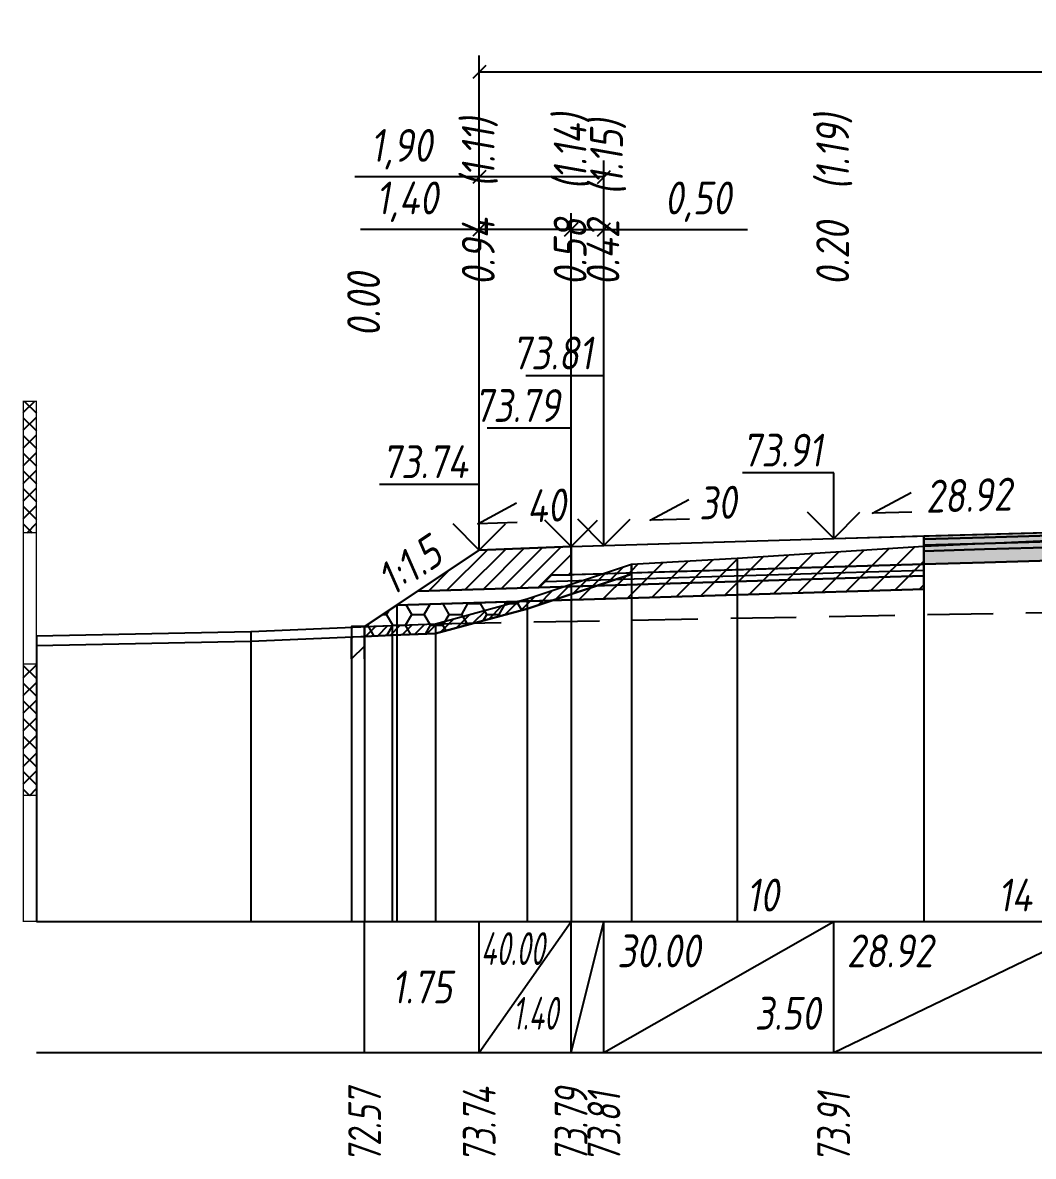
# Model space of a CAD drawing. Extents: x -717 to 1451, y -133302 to 233.
# Drawn here: x 78.9 to 155.9, y -33747.9 to -33661.6 of the extents above; entities that cross this region are included whole.
import ezdxf
from ezdxf.enums import TextEntityAlignment as Align

# ---------------------------------------------------------------- set-up
doc = ezdxf.new("R2010")
doc.units = 0
doc.linetypes.add('штриховая', pattern=[0.75, 0.5, -0.25])
for name, color, linetype in [('Интерполированный поперечник', 2, 'Continuous'), ('Код_514', 1, 'Continuous'), ('Контур_0', 7, 'Continuous'), ('Контур_2521', 7, 'Continuous'), ('Контур_2564', 7, 'Continuous'), ('Контур_2660', 7, 'Continuous'), ('Контур_2665', 7, 'Continuous'), ('Контур_400', 7, 'Continuous'), ('Контур_508', 7, 'Continuous'), ('Контур_512', 7, 'Continuous'), ('Контур_513', 7, 'Continuous'), ('Контур_818', 7, 'Continuous'), ('Красный поперечник', 1, 'Continuous'), ('Линейка абсолютных высот', 7, 'Continuous'), ('Объём_2501', 7, 'Continuous'), ('Объём_2564', 7, 'Continuous'), ('Объём_2650', 7, 'Continuous'), ('Объём_2660', 7, 'Continuous'), ('Объём_2661', 7, 'Continuous'), ('Объём_2663', 7, 'Continuous'), ('Объём_2665', 7, 'Continuous'), ('Объём_2666', 7, 'Continuous'), ('Объём_2753', 7, 'Continuous'), ('Откосы', 7, 'Continuous'), ('Отметки покрытия', 7, 'Continuous'), ('Рабочие отметки', 7, 'Continuous'), ('Рабочие отметки доп.', 7, 'Continuous'), ('Слои выравнивания', 7, 'Continuous'), ('Таблица', 7, 'Continuous'), ('Уклоны проезжей части', 7, 'Continuous'), ('Черный поперечник', 3, 'Continuous')]:
    doc.layers.add(name, color=color, linetype=linetype)
for name, color, linetype, true_color in [('Контур_2540', 2, 'Continuous', 0xffff00), ('Контур_2560', 2, 'Continuous', 0xffff00), ('Контур_2561', 7, 'Continuous', 0xff8040), ('Контур_2562', 3, 'Continuous', 0x00ff00), ('Контур_2563', 7, 'Continuous', 0xff8000), ('Контур_2570', 7, 'Continuous', 0x80ff00), ('Контур_2583', 3, 'Continuous', 0x00ff00), ('Контур_2725', 7, 'Continuous', 0x323232), ('Контур_2736', 4, 'Continuous', 0x00ffff), ('Контур_2737', 4, 'Continuous', 0x00ffff), ('Контур_2738', 4, 'Continuous', 0x00ffff), ('Контур_2739', 4, 'Continuous', 0x00ffff), ('Контур_2741', 4, 'Continuous', 0x00ffff), ('Контур_2742', 4, 'Continuous', 0x00ffff), ('Контур_2743', 4, 'Continuous', 0x00ffff), ('Контур_2744', 7, 'Continuous', 0xa4ffff), ('Контур_2745', 7, 'Continuous', 0xa4ffff), ('Контур_2747', 4, 'Continuous', 0x00ffff), ('Контур_2748', 4, 'Continuous', 0x00ffff), ('Контур_2749', 4, 'Continuous', 0x00ffff), ('Контур_2750', 4, 'Continuous', 0x00ffff), ('Контур_2751', 4, 'Continuous', 0x00ffff), ('Контур_2752', 4, 'Continuous', 0x00ffff), ('Контур_2760', 7, 'Continuous', 0x323232), ('Контур_2761', 7, 'Continuous', 0x323232), ('Контур_2762', 7, 'Continuous', 0x323232), ('Контур_2763', 7, 'Continuous', 0x323232), ('Контур_402', 7, 'Continuous', 0xff6464), ('Контур_703', 4, 'Continuous', 0x00ffff), ('Контур_705', 4, 'Continuous', 0x00ffff), ('Контур_707', 4, 'Continuous', 0x00ffff), ('Контур_720', 131, 'Continuous', 0xaaffff), ('Объём_2500', 7, 'Continuous', 0xc0c0c0), ('Объём_2520', 7, 'Continuous', 0x80ffff), ('Объём_2540', 2, 'Continuous', 0xffff00), ('Объём_2560', 2, 'Continuous', 0xffff00), ('Объём_2561', 7, 'Continuous', 0xff8040), ('Объём_2562', 3, 'Continuous', 0x00ff00), ('Объём_2563', 7, 'Continuous', 0xff8000), ('Объём_2570', 7, 'Continuous', 0x80ff00), ('Объём_2583', 3, 'Continuous', 0x00ff00), ('Объём_2592', 3, 'Continuous', 0x00ff00), ('Объём_2596', 3, 'Continuous', 0x00ff00), ('Объём_2600', 7, 'Continuous', 0x808000), ('Объём_2746', 2, 'Continuous', 0xffff00)]:
    doc.layers.add(name, color=color, linetype=linetype, true_color=true_color)
doc.styles.get("Standard").update_dxf_attribs({"font": 'txt', "height": 2.5})
doc.styles.add('М', font='romand.shx', dxfattribs={"width": 0.8, "oblique": 10, "height": 2.5})
doc.dimstyles.new('ISO-25', dxfattribs={"dimtxt": 2.5, "dimasz": 2.5, "dimexe": 1.25, "dimexo": 0.625, "dimtad": 1, "dimtxsty": 'Standard', "dimcen": 2.5, "dimadec": 0, "dimazin": 0, "dimtfac": 1, "dimtmove": 0, "dimatfit": 3, "dimfxl": 1, "dimarcsym": 0})
pattern_1 = [(45.0000013, (0, 0), (-0.67351924, 0.67351921), []), (135.0000003, (0, 0), (-0.673519222, -0.67351923), [])]

# ---------------------------------------------------------------- blocks, each defined once
blk = doc.blocks.new('_Oblique')
at = {"color": 0, "linetype": 'ByBlock', "lineweight": -2}
blk.add_line((-0.5, -0.5), (0.5, 0.5), dxfattribs=at)
blk = doc.blocks.new('*D778')
at = {"color": 0, "lineweight": -2, "transparency": 16777216}
for p, q in [((113.736, -33701.163), (113.736, -33676.058)), ((120.736, -33700.883), (120.736, -33676.058)), ((113.736, -33677.308), (104.691, -33677.308)), ((120.736, -33677.308), (113.736, -33677.308))]:
    blk.add_line(p, q, dxfattribs=at)
at = {"layer": 'Defpoints', "color": 0, "transparency": 16777216}
for p in [(120.736, -33677.308), (120.736, -33701.508), (113.736, -33701.788)]:
    blk.add_point(p, dxfattribs=at)
at = {"color": 0, "lineweight": -2, "transparency": 16777216, "rotation": 180}
blk.add_blockref('_Oblique', (113.736, -33677.308), dxfattribs=at)
at = {"color": 0, "lineweight": -2, "transparency": 16777216}
blk.add_blockref('_Oblique', (120.736, -33677.308), dxfattribs=at)
at = {"color": 0, "transparency": 16777216, "insert": (108.232, -33675.195), "char_height": 2.5, "width": 8.75, "attachment_point": 5, "style": 'М'}
blk.add_mtext('1,40', dxfattribs=at)
blk = doc.blocks.new('*D780')
at = {"color": 0, "lineweight": -2, "transparency": 16777216}
for p, q in [((120.736, -33700.883), (120.736, -33676.058)), ((123.236, -33700.808), (123.236, -33676.058)), ((120.736, -33677.308), (123.236, -33677.308)), ((123.236, -33677.308), (134.162, -33677.308))]:
    blk.add_line(p, q, dxfattribs=at)
at = {"layer": 'Defpoints', "color": 0, "transparency": 16777216}
for p in [(123.236, -33677.308), (120.736, -33701.508), (123.236, -33701.433)]:
    blk.add_point(p, dxfattribs=at)
at = {"color": 0, "lineweight": -2, "transparency": 16777216, "rotation": 180}
blk.add_blockref('_Oblique', (120.736, -33677.308), dxfattribs=at)
at = {"color": 0, "lineweight": -2, "transparency": 16777216}
blk.add_blockref('_Oblique', (123.236, -33677.308), dxfattribs=at)
at = {"color": 0, "transparency": 16777216, "insert": (130.401, -33675.195), "char_height": 2.5, "width": 9.16667, "attachment_point": 5, "style": 'М'}
blk.add_mtext('0,50', dxfattribs=at)
blk = doc.blocks.new('*D783')
at = {"color": 0, "lineweight": -2, "transparency": 16777216}
for p, q in [((113.736, -33701.163), (113.736, -33672.058)), ((123.236, -33700.808), (123.236, -33672.058)), ((113.736, -33673.308), (104.258, -33673.308)), ((123.236, -33673.308), (113.736, -33673.308))]:
    blk.add_line(p, q, dxfattribs=at)
at = {"layer": 'Defpoints', "color": 0, "transparency": 16777216}
for p in [(123.236, -33673.308), (123.236, -33701.433), (113.736, -33701.788)]:
    blk.add_point(p, dxfattribs=at)
at = {"color": 0, "lineweight": -2, "transparency": 16777216, "rotation": 180}
blk.add_blockref('_Oblique', (113.736, -33673.308), dxfattribs=at)
at = {"color": 0, "lineweight": -2, "transparency": 16777216}
blk.add_blockref('_Oblique', (123.236, -33673.308), dxfattribs=at)
at = {"color": 0, "transparency": 16777216, "insert": (107.799, -33671.195), "char_height": 2.5, "width": 8.75, "attachment_point": 5, "style": 'М'}
blk.add_mtext('1,90', dxfattribs=at)
blk = doc.blocks.new('*D784')
at = {"color": 0, "lineweight": -2, "transparency": 16777216}
for p, q in [((113.736, -33701.163), (113.736, -33664.058)), ((209.236, -33698.273), (209.236, -33664.058)), ((113.736, -33665.308), (209.236, -33665.308))]:
    blk.add_line(p, q, dxfattribs=at)
at = {"layer": 'Defpoints', "color": 0, "transparency": 16777216}
for p in [(209.236, -33665.308), (209.236, -33698.898), (113.736, -33701.788)]:
    blk.add_point(p, dxfattribs=at)
at = {"color": 0, "lineweight": -2, "transparency": 16777216, "rotation": 180}
blk.add_blockref('_Oblique', (113.736, -33665.308), dxfattribs=at)
at = {"color": 0, "lineweight": -2, "transparency": 16777216}
blk.add_blockref('_Oblique', (209.236, -33665.308), dxfattribs=at)
at = {"color": 0, "transparency": 16777216, "insert": (161.486, -33663.195), "char_height": 2.5, "width": 10.41667, "attachment_point": 5, "style": 'М'}
blk.add_mtext('19,10', dxfattribs=at)

msp = doc.modelspace()

# ---------------------------------------------------------------- hatches: boundary and pattern name
at = {"layer": 'Линейка абсолютных высот'}
h = msp.add_hatch(dxfattribs=at)
h.set_pattern_fill('ANSI37', scale=0.3, style=0)
h.set_pattern_definition(pattern_1)
h.paths.add_polyline_path([(80, -33700.403), (80, -33690.403), (79, -33690.403), (79, -33700.403)])
h = msp.add_hatch(dxfattribs=at)
h.set_pattern_fill('ANSI37', scale=0.3, style=0)
h.set_pattern_definition(pattern_1)
h.paths.add_polyline_path([(80, -33720.403), (80, -33710.403), (79, -33710.403), (79, -33720.403)])
at = {"layer": 'Объём_2563'}
h = msp.add_hatch(dxfattribs=at)
h.set_pattern_fill('ANSI31', color=256, scale=0.3)
h.paths.add_polyline_path([(113.736, -33701.726), (120.736, -33701.446), (120.736, -33703.596), (119.236, -33703.641), (118.308, -33704.568), (109.056, -33704.846)])
at = {"layer": 'Объём_2570'}
h = msp.add_hatch(dxfattribs=at)
h.set_pattern_fill('ANSI31', color=256, scale=0.2)
h.paths.add_polyline_path([(125.327, -33703.552), (117.384, -33706.187), (110.393, -33708.089), (107.096, -33708.211), (105, -33708.3), (105, -33707.55), (107.096, -33707.461), (110.393, -33707.339), (117.384, -33705.437), (125.327, -33702.802)])
at = {"layer": 'Объём_2600'}
h = msp.add_hatch(dxfattribs=at)
h.set_pattern_fill('ANSI31', color=6, scale=0.4)
h.paths.add_polyline_path([(147.609, -33704.712), (119.267, -33705.562), (125.327, -33703.552), (125.327, -33702.802), (133.385, -33702.349), (147.609, -33701.419)])
h = msp.add_hatch(dxfattribs=at)
h.set_pattern_fill('HONEY', color=5, scale=0.3)
h.paths.add_polyline_path([(117.384, -33706.187), (110.393, -33708.089), (107.096, -33708.211), (105, -33708.3), (105, -33707.55), (107.45, -33705.917), (119.267, -33705.562)])
h = msp.add_hatch(dxfattribs=at)
h.set_pattern_fill('ANSI31', color=6, scale=0.4)
h.paths.add_polyline_path([(104, -33708.342), (105, -33708.3), (105, -33709.042), (104, -33710)])
at = {"layer": 'Слои выравнивания'}
for color, points in [(2, [(147.609, -33700.647), (152.224, -33700.513), (161.486, -33700.246), (161.486, -33700.496), (152.224, -33700.763), (147.609, -33700.897)]), (3, [(147.609, -33700.897), (152.224, -33700.763), (161.486, -33700.496), (161.486, -33700.946), (152.224, -33701.213), (147.609, -33701.347)]), (4, [(147.609, -33701.347), (152.224, -33701.213), (161.486, -33700.946), (161.486, -33701.396), (152.224, -33701.663), (147.609, -33701.797)]), (5, [(147.609, -33701.797), (152.224, -33701.663), (161.486, -33701.396), (161.486, -33702.396), (152.224, -33702.663), (147.609, -33702.797)])]:
    msp.add_hatch(color=color, dxfattribs=at).paths.add_polyline_path(points)

# ---------------------------------------------------------------- linework, layer by layer
at = {"layer": 'Интерполированный поперечник', "linetype": 'штриховая', "ltscale": 10, "flags": 128}
msp.add_lwpolyline([(110.393, -33707.339), (229.893, -33705.104)], dxfattribs=at)
at = {"layer": 'Код_514'}
for p, q in [((105, -33740), (105, -33730)), ((113.736, -33740), (113.736, -33730)), ((113.736, -33740), (120.736, -33730)), ((120.736, -33740), (120.736, -33730)), ((120.736, -33740), (123.236, -33730)), ((123.236, -33740), (123.236, -33730)), ((123.236, -33740), (140.736, -33730)), ((140.736, -33740), (140.736, -33730)), ((140.736, -33740), (161.486, -33730))]:
    msp.add_line(p, q, dxfattribs=at)
at = {"layer": 'Контур_0', "flags": 128}
for points in [[(120.736, -33701.446), (140.736, -33700.846), (147.609, -33700.647), (147.609, -33702.797), (140.736, -33702.996), (120.736, -33703.596), (120.736, -33701.446), (120.736, -33701.446)], [(113.736, -33701.726), (105, -33707.55), (105, -33707.55), (105, -33707.55), (105, -33707.55), (105, -33707.55), (105, -33707.55), (105, -33707.55), (105, -33707.55), (105, -33707.55), (105, -33707.55), (105, -33707.55), (105, -33707.55), (105, -33707.55), (105, -33707.55), (105, -33710)], [(113.736, -33701.726), (105, -33707.55), (105, -33707.55), (105, -33707.55), (105, -33707.55), (105, -33707.55), (105, -33707.55), (105, -33707.55), (105, -33707.55), (105, -33707.55), (105, -33707.55), (105, -33707.55), (105, -33707.55), (105, -33707.55), (105, -33707.55), (105, -33710), (105, -33710), (105, -33707.55), (105, -33707.55), (105, -33707.55), (105, -33707.55), (105, -33707.55), (105, -33707.55), (105, -33707.55), (105, -33707.55), (105, -33707.55), (105, -33707.55), (105, -33707.55), (105, -33707.55), (105, -33707.55)], [(119.236, -33703.641), (140.736, -33702.996), (147.609, -33702.797), (147.609, -33703.697), (140.736, -33703.896), (118.308, -33704.568), (119.236, -33703.641), (119.236, -33703.641)], [(109.056, -33704.846), (118.308, -33704.568), (119.236, -33703.641), (120.736, -33703.596)]]:
    msp.add_lwpolyline(points, dxfattribs=at)
at = {"layer": 'Контур_2521', "color": 250, "flags": 128}
msp.add_lwpolyline([(118.772, -33704.105), (140.736, -33703.446), (147.609, -33703.247)], dxfattribs=at)
at = {"layer": 'Контур_2540', "flags": 128}
msp.add_lwpolyline([(118.308, -33704.568), (140.736, -33703.896), (147.609, -33703.697), (147.609, -33704.712), (107.45, -33705.917), (109.056, -33704.846), (118.308, -33704.568), (118.308, -33704.568)], dxfattribs=at)
at = {"layer": 'Контур_2560', "flags": 128}
msp.add_lwpolyline([(113.736, -33701.726), (113.736, -33701.726), (113.736, -33701.726), (120.736, -33701.446)], dxfattribs=at)
at = {"layer": 'Контур_2561', "flags": 128}
msp.add_lwpolyline([(120.736, -33701.446), (120.736, -33701.446), (113.736, -33701.726), (113.736, -33701.726), (120.736, -33701.446)], dxfattribs=at)
at = {"layer": 'Контур_2562', "flags": 128}
msp.add_lwpolyline([(113.736, -33701.726), (113.736, -33701.726), (113.736, -33701.726), (113.736, -33701.726), (113.736, -33701.726)], dxfattribs=at)
at = {"layer": 'Контур_2563', "flags": 128}
msp.add_lwpolyline([(113.736, -33701.726), (120.736, -33701.446), (120.736, -33703.596), (119.236, -33703.641), (118.308, -33704.568), (109.056, -33704.846), (113.736, -33701.726), (113.736, -33701.726)], dxfattribs=at)
at = {"layer": 'Контур_2564', "flags": 128}
msp.add_lwpolyline([(113.736, -33701.726), (120.736, -33701.446)], dxfattribs=at)
at = {"layer": 'Контур_2570', "flags": 128}
msp.add_lwpolyline([(80, -33708.993), (96.34, -33708.667), (107.096, -33708.211), (110.393, -33708.089), (110.393, -33708.089), (117.384, -33706.187), (125.327, -33703.552), (125.327, -33702.802), (133.385, -33702.349), (147.609, -33701.419), (161.486, -33700.801), (164.225, -33700.679), (172.736, -33700.312), (181.013, -33700.003), (197.188, -33699.422), (204.39, -33699.846), (217.682, -33700.31), (217.682, -33701.06), (226.716, -33704.411), (229.893, -33705.854), (229.893, -33705.854), (237.123, -33706.205), (244.564, -33706.169), (254.417, -33707.469)], dxfattribs=at)
at = {"layer": 'Контур_2583', "flags": 128}
msp.add_lwpolyline([(104, -33710), (105, -33709.042), (105, -33707.55), (104, -33707.55), (104, -33710)], dxfattribs=at)
at = {"layer": 'Контур_2660', "flags": 128}
msp.add_lwpolyline([(107.45, -33705.917), (147.609, -33704.712)], dxfattribs=at)
at = {"layer": 'Контур_2665', "flags": 128}
msp.add_lwpolyline([(113.736, -33701.726), (113.736, -33701.726)], dxfattribs=at)
at = {"layer": 'Контур_2725', "flags": 128}
msp.add_lwpolyline([(147.609, -33702.797), (152.224, -33702.663), (161.486, -33702.396), (164.225, -33702.316), (172.736, -33702.07), (181.013, -33701.831), (182.236, -33701.796), (192.946, -33701.474), (197.188, -33701.347)], dxfattribs=at)
at = {"layer": 'Контур_2736', "flags": 128}
msp.add_lwpolyline([(113.736, -33701.726), (105, -33707.55)], dxfattribs=at)
at = {"layer": 'Контур_2737', "flags": 128}
msp.add_lwpolyline([(105, -33707.55), (105, -33707.55)], dxfattribs=at)
at = {"layer": 'Контур_2738', "flags": 128}
msp.add_lwpolyline([(105, -33707.55), (105, -33707.55)], dxfattribs=at)
at = {"layer": 'Контур_2739', "flags": 128}
msp.add_lwpolyline([(105, -33707.55), (105, -33707.55)], dxfattribs=at)
at = {"layer": 'Контур_2741', "flags": 128}
msp.add_lwpolyline([(105, -33707.55), (105, -33707.55)], dxfattribs=at)
at = {"layer": 'Контур_2742', "flags": 128}
msp.add_lwpolyline([(105, -33707.55), (105, -33707.55)], dxfattribs=at)
at = {"layer": 'Контур_2743', "flags": 128}
msp.add_lwpolyline([(105, -33707.55), (105, -33707.55)], dxfattribs=at)
at = {"layer": 'Контур_2744', "flags": 128}
msp.add_lwpolyline([(105, -33707.55), (105, -33707.55)], dxfattribs=at)
msp.add_lwpolyline([(105, -33707.55), (105, -33707.55)], dxfattribs=at)
msp.add_lwpolyline([(105, -33707.55), (105, -33707.55)], dxfattribs=at)
msp.add_lwpolyline([(105, -33707.55), (105, -33707.55)], dxfattribs=at)
msp.add_lwpolyline([(105, -33707.55), (105, -33707.55)], dxfattribs=at)
msp.add_lwpolyline([(105, -33707.55), (105, -33707.55)], dxfattribs=at)
at = {"layer": 'Контур_2745', "flags": 128}
msp.add_lwpolyline([(105, -33707.55), (105, -33707.55)], dxfattribs=at)
msp.add_lwpolyline([(105, -33707.55), (105, -33707.55)], dxfattribs=at)
msp.add_lwpolyline([(105, -33707.55), (105, -33707.55)], dxfattribs=at)
msp.add_lwpolyline([(105, -33707.55), (105, -33707.55)], dxfattribs=at)
msp.add_lwpolyline([(105, -33707.55), (105, -33707.55)], dxfattribs=at)
msp.add_lwpolyline([(105, -33707.55), (105, -33707.55)], dxfattribs=at)
at = {"layer": 'Контур_2747', "flags": 128}
msp.add_lwpolyline([(105, -33707.55), (105, -33707.55)], dxfattribs=at)
at = {"layer": 'Контур_2748', "flags": 128}
msp.add_lwpolyline([(105, -33707.55), (105, -33707.55)], dxfattribs=at)
at = {"layer": 'Контур_2749', "flags": 128}
msp.add_lwpolyline([(105, -33707.55), (105, -33707.55)], dxfattribs=at)
at = {"layer": 'Контур_2750', "flags": 128}
msp.add_lwpolyline([(105, -33707.55), (105, -33707.55)], dxfattribs=at)
at = {"layer": 'Контур_2751', "flags": 128}
msp.add_lwpolyline([(105, -33707.55), (105, -33707.55)], dxfattribs=at)
at = {"layer": 'Контур_2752', "flags": 128}
msp.add_lwpolyline([(105, -33707.55), (105, -33707.55)], dxfattribs=at)
at = {"layer": 'Контур_2760', "flags": 128}
msp.add_lwpolyline([(147.609, -33700.647), (152.224, -33700.513), (161.486, -33700.246), (164.225, -33700.166), (172.736, -33699.92), (181.013, -33699.681), (182.236, -33699.646), (192.946, -33699.324), (197.188, -33699.197)], dxfattribs=at)
at = {"layer": 'Контур_2761', "flags": 128}
msp.add_lwpolyline([(147.609, -33700.897), (152.224, -33700.763), (161.486, -33700.496), (164.225, -33700.416), (172.736, -33700.17), (181.013, -33699.931), (182.236, -33699.896), (192.946, -33699.574), (197.188, -33699.447)], dxfattribs=at)
at = {"layer": 'Контур_2762', "flags": 128}
msp.add_lwpolyline([(147.609, -33701.347), (152.224, -33701.213), (161.486, -33700.946), (164.225, -33700.866), (172.736, -33700.62), (181.013, -33700.381), (182.236, -33700.346), (192.946, -33700.024), (197.188, -33699.897)], dxfattribs=at)
at = {"layer": 'Контур_2763', "flags": 128}
msp.add_lwpolyline([(147.609, -33701.797), (152.224, -33701.663), (161.486, -33701.396), (164.225, -33701.316), (172.736, -33701.07), (181.013, -33700.831), (182.236, -33700.796), (192.946, -33700.474), (197.188, -33700.347)], dxfattribs=at)
at = {"layer": 'Контур_400', "flags": 128}
msp.add_lwpolyline([(120.736, -33701.446), (123.236, -33701.371), (123.236, -33701.371), (123.236, -33701.371), (123.236, -33701.371), (123.236, -33701.371), (123.236, -33701.371), (140.736, -33700.846), (161.486, -33700.246)], dxfattribs=at)
at = {"layer": 'Контур_402', "flags": 128}
msp.add_lwpolyline([(107.45, -33705.917), (147.609, -33704.712), (147.609, -33702.797), (161.486, -33702.396), (182.236, -33701.796), (197.188, -33701.347), (197.188, -33705.367), (220.062, -33706.053)], dxfattribs=at)
at = {"layer": 'Контур_508', "flags": 128}
msp.add_lwpolyline([(104, -33710), (105, -33709.042), (105, -33707.55), (107.45, -33705.917), (147.609, -33704.712), (147.609, -33702.797), (161.486, -33702.396), (182.236, -33701.796), (197.188, -33701.347), (197.188, -33705.367), (220.062, -33706.053), (223.035, -33708.035), (225.035, -33708.035), (229.417, -33705.113)], dxfattribs=at)
at = {"layer": 'Контур_512', "flags": 128}
msp.add_lwpolyline([(104, -33710), (105, -33709.042), (105, -33707.55), (107.45, -33705.917), (147.609, -33704.712)], dxfattribs=at)
at = {"layer": 'Контур_513', "flags": 128}
msp.add_lwpolyline([(104, -33710), (105, -33709.042), (105, -33707.55), (107.45, -33705.917), (147.609, -33704.712), (147.609, -33702.797), (161.486, -33702.396), (182.236, -33701.796), (197.188, -33701.347), (197.188, -33705.367), (220.062, -33706.053), (223.035, -33708.035), (225.035, -33708.035), (229.417, -33705.113)], dxfattribs=at)
at = {"layer": 'Контур_703', "flags": 128}
for points in [[(113.736, -33701.726), (105, -33707.55)], [(105, -33707.55), (105, -33710)]]:
    msp.add_lwpolyline(points, dxfattribs=at)
at = {"layer": 'Контур_705', "flags": 128}
msp.add_lwpolyline([(105, -33707.55), (105, -33707.55)], dxfattribs=at)
at = {"layer": 'Контур_707', "flags": 128}
msp.add_lwpolyline([(105, -33710), (105, -33707.55)], dxfattribs=at)
at = {"layer": 'Контур_720', "flags": 128}
msp.add_lwpolyline([(105, -33710), (105, -33710)], dxfattribs=at)
at = {"layer": 'Контур_818', "flags": 128}
msp.add_lwpolyline([(105, -33708.3), (107.096, -33708.211), (110.393, -33708.089), (110.393, -33708.089), (117.384, -33706.187), (125.327, -33703.552), (125.327, -33702.802), (133.385, -33702.349), (147.609, -33701.419), (161.486, -33700.801), (164.225, -33700.679), (172.736, -33700.312), (181.013, -33700.003), (197.188, -33699.422), (204.39, -33699.846), (217.682, -33700.31), (217.682, -33701.06), (226.716, -33704.411), (229.417, -33705.638)], dxfattribs=at)
at = {"layer": 'Красный поперечник'}
for p, q in [((123.236, -33701.371), (140.736, -33700.846)), ((140.736, -33700.846), (161.486, -33700.246)), ((105, -33707.55), (113.736, -33701.726)), ((113.736, -33701.726), (120.736, -33701.446)), ((120.736, -33701.446), (123.236, -33701.371)), ((147.609, -33704.712), (147.609, -33730)), ((107.45, -33705.917), (107.45, -33730)), ((105, -33707.55), (105, -33730)), ((105, -33709.042), (105, -33730)), ((104, -33710), (104, -33730))]:
    msp.add_line(p, q, dxfattribs=at)
at = {"layer": 'Линейка абсолютных высот', "color": 7, "const_width": 0.1, "flags": 128}
for points in [[(80, -33700.403), (80, -33690.403), (79, -33690.403), (79, -33700.403), (80, -33700.403)], [(80, -33710.403), (80, -33700.403), (79, -33700.403), (79, -33710.403), (80, -33710.403)], [(80, -33720.403), (80, -33710.403), (79, -33710.403), (79, -33720.403), (80, -33720.403)], [(80, -33730), (80, -33720.403), (79, -33720.403), (79, -33730), (80, -33730)]]:
    msp.add_lwpolyline(points, dxfattribs=at)
at = {"layer": 'Объём_2500', "flags": 128}
msp.add_lwpolyline([(120.736, -33701.446), (140.736, -33700.846), (147.609, -33700.647), (147.609, -33702.797), (140.736, -33702.996), (120.736, -33703.596), (120.736, -33701.446), (120.736, -33701.446)], dxfattribs=at)
at = {"layer": 'Объём_2501', "flags": 128}
msp.add_lwpolyline([(120.736, -33701.446), (123.236, -33701.371), (123.236, -33701.371), (123.236, -33701.371), (123.236, -33701.371), (123.236, -33701.371), (123.236, -33701.371), (140.736, -33700.846), (161.486, -33700.246)], dxfattribs=at)
at = {"layer": 'Объём_2520', "color": 250, "flags": 128}
msp.add_lwpolyline([(119.236, -33703.641), (140.736, -33702.996), (147.609, -33702.797), (147.609, -33703.697), (140.736, -33703.896), (118.308, -33704.568), (119.236, -33703.641), (119.236, -33703.641)], dxfattribs=at)
at = {"layer": 'Объём_2540', "flags": 128}
msp.add_lwpolyline([(118.308, -33704.568), (140.736, -33703.896), (147.609, -33703.697), (147.609, -33704.712), (107.45, -33705.917), (109.056, -33704.846), (118.308, -33704.568), (118.308, -33704.568)], dxfattribs=at)
at = {"layer": 'Объём_2560', "flags": 128}
msp.add_lwpolyline([(113.736, -33701.726), (113.736, -33701.726), (113.736, -33701.726), (120.736, -33701.446)], dxfattribs=at)
at = {"layer": 'Объём_2561', "flags": 128}
msp.add_lwpolyline([(120.736, -33701.446), (120.736, -33701.446), (113.736, -33701.726), (113.736, -33701.726), (120.736, -33701.446)], dxfattribs=at)
at = {"layer": 'Объём_2562', "flags": 128}
msp.add_lwpolyline([(113.736, -33701.726), (113.736, -33701.726), (113.736, -33701.726), (113.736, -33701.726), (113.736, -33701.726)], dxfattribs=at)
at = {"layer": 'Объём_2563', "color": 250, "flags": 128}
msp.add_lwpolyline([(113.736, -33701.726), (120.736, -33701.446), (120.736, -33703.596), (119.236, -33703.641), (118.308, -33704.568), (109.056, -33704.846), (113.736, -33701.726), (113.736, -33701.726)], dxfattribs=at)
at = {"layer": 'Объём_2564', "flags": 128}
msp.add_lwpolyline([(113.736, -33701.726), (120.736, -33701.446)], dxfattribs=at)
at = {"layer": 'Объём_2570', "flags": 128}
msp.add_lwpolyline([(125.327, -33703.552), (117.384, -33706.187), (110.393, -33708.089), (107.096, -33708.211), (105, -33708.3), (105, -33707.55), (107.096, -33707.461), (110.393, -33707.339), (117.384, -33705.437), (125.327, -33702.802), (125.327, -33703.552), (125.327, -33703.552)], dxfattribs=at)
at = {"layer": 'Объём_2583', "flags": 128}
msp.add_lwpolyline([(104, -33710), (105, -33709.042), (105, -33707.55), (104, -33707.55), (104, -33710)], dxfattribs=at)
at = {"layer": 'Объём_2592', "flags": 128}
msp.add_lwpolyline([(105, -33707.55), (105, -33710), (105, -33707.55)], dxfattribs=at)
at = {"layer": 'Объём_2596', "flags": 128}
msp.add_lwpolyline([(105, -33707.55), (105, -33710), (105, -33707.55)], dxfattribs=at)
at = {"layer": 'Объём_2600', "color": 5, "flags": 128}
msp.add_lwpolyline([(117.384, -33706.187), (110.393, -33708.089), (107.096, -33708.211), (105, -33708.3), (105, -33707.55), (107.45, -33705.917), (119.267, -33705.562), (117.384, -33706.187), (117.384, -33706.187)], dxfattribs=at)
at = {"layer": 'Объём_2650', "color": 6, "flags": 128}
for points in [[(147.609, -33704.712), (119.267, -33705.562), (125.327, -33703.552), (125.327, -33702.802), (133.385, -33702.349), (147.609, -33701.419), (147.609, -33704.712), (147.609, -33704.712)], [(104, -33708.342), (105, -33708.3), (105, -33709.042), (104, -33710), (104, -33708.342), (104, -33708.342)]]:
    msp.add_lwpolyline(points, dxfattribs=at)
at = {"layer": 'Объём_2660', "flags": 128}
msp.add_lwpolyline([(107.45, -33705.917), (147.609, -33704.712)], dxfattribs=at)
at = {"layer": 'Объём_2661', "flags": 128}
msp.add_lwpolyline([(113.736, -33701.726), (105, -33707.55)], dxfattribs=at)
at = {"layer": 'Объём_2663', "flags": 128}
msp.add_lwpolyline([(105, -33707.55), (105, -33710), (105, -33707.55)], dxfattribs=at)
at = {"layer": 'Объём_2665', "flags": 128}
msp.add_lwpolyline([(113.736, -33701.726), (113.736, -33701.726)], dxfattribs=at)
at = {"layer": 'Объём_2666', "flags": 128}
msp.add_lwpolyline([(113.736, -33701.726), (105, -33707.55)], dxfattribs=at)
at = {"layer": 'Объём_2746', "flags": 128}
msp.add_lwpolyline([(125.327, -33703.552), (125.327, -33702.802), (133.385, -33702.349), (147.609, -33701.419), (147.609, -33704.712), (119.267, -33705.562), (125.327, -33703.552), (125.327, -33703.552)], dxfattribs=at)
at = {"layer": 'Объём_2753', "flags": 128}
msp.add_lwpolyline([(147.609, -33700.647), (147.609, -33700.647)], dxfattribs=at)
at = {"layer": 'Откосы', "color": 1, "flags": 128}
for points in [[(146.684, -33698.83), (143.685, -33698.917), (146.641, -33697.331)], [(116.622, -33699.614), (113.625, -33699.734), (116.562, -33698.115)], [(129.751, -33699.365), (126.752, -33699.455), (129.706, -33697.866)]]:
    msp.add_lwpolyline(points, dxfattribs=at)
at = {"layer": 'Отметки покрытия', "color": 1}
for p, q in [((123.236, -33688.446), (117.286, -33688.446)), ((123.236, -33701.371), (123.236, -33688.446)), ((120.736, -33692.446), (114.336, -33692.446)), ((120.736, -33701.446), (120.736, -33692.446)), ((140.736, -33695.846), (133.786, -33695.846)), ((140.736, -33700.846), (140.736, -33695.846)), ((113.736, -33696.726), (106.136, -33696.726)), ((113.736, -33701.726), (113.736, -33696.726)), ((140.736, -33700.846), (138.736, -33698.846)), ((140.736, -33700.846), (142.736, -33698.846)), ((113.736, -33701.726), (111.736, -33699.726)), ((113.736, -33701.726), (115.736, -33699.726)), ((120.736, -33701.446), (118.736, -33699.446)), ((120.736, -33701.446), (122.736, -33699.446)), ((123.236, -33701.371), (121.236, -33699.371)), ((123.236, -33701.371), (125.236, -33699.371))]:
    msp.add_line(p, q, dxfattribs=at)
at = {"layer": 'Слои выравнивания'}
for p, q in [((147.609, -33700.647), (147.609, -33730)), ((120.736, -33701.446), (120.736, -33730))]:
    msp.add_line(p, q, dxfattribs=at)
at = {"layer": 'Слои выравнивания', "color": 2, "flags": 128}
msp.add_lwpolyline([(147.609, -33700.647), (152.224, -33700.513), (161.486, -33700.246), (161.486, -33700.496), (152.224, -33700.763), (147.609, -33700.897)], close=True, dxfattribs=at)
at = {"layer": 'Слои выравнивания', "color": 3, "flags": 128}
msp.add_lwpolyline([(147.609, -33700.897), (152.224, -33700.763), (161.486, -33700.496), (161.486, -33700.946), (152.224, -33701.213), (147.609, -33701.347)], close=True, dxfattribs=at)
at = {"layer": 'Слои выравнивания', "color": 4, "flags": 128}
msp.add_lwpolyline([(147.609, -33701.347), (152.224, -33701.213), (161.486, -33700.946), (161.486, -33701.396), (152.224, -33701.663), (147.609, -33701.797)], close=True, dxfattribs=at)
at = {"layer": 'Слои выравнивания', "color": 5, "flags": 128}
msp.add_lwpolyline([(147.609, -33701.797), (152.224, -33701.663), (161.486, -33701.396), (161.486, -33702.396), (152.224, -33702.663), (147.609, -33702.797)], close=True, dxfattribs=at)
at = {"layer": 'Таблица'}
for p, q in [((80, -33730), (254.417, -33730)), ((80, -33740), (254.417, -33740))]:
    msp.add_line(p, q, dxfattribs=at)
at = {"layer": 'Черный поперечник', "color": 7}
for p, q in [((147.609, -33701.419), (147.609, -33730)), ((133.385, -33702.349), (133.385, -33730)), ((125.327, -33702.802), (125.327, -33730)), ((117.384, -33705.437), (117.384, -33730)), ((107.096, -33707.461), (107.096, -33730)), ((110.393, -33707.339), (110.393, -33730)), ((80, -33708.243), (80, -33730)), ((96.34, -33707.917), (96.34, -33730))]:
    msp.add_line(p, q, dxfattribs=at)
at = {"layer": 'Черный поперечник', "flags": 128}
msp.add_lwpolyline([(80, -33708.243), (96.34, -33707.917), (107.096, -33707.461), (110.393, -33707.339), (117.384, -33705.437), (125.327, -33702.802), (133.385, -33702.349), (147.609, -33701.419), (161.486, -33700.801), (164.225, -33700.679), (172.736, -33700.312), (181.013, -33700.003), (197.188, -33699.422), (204.39, -33699.846), (217.682, -33700.31), (226.716, -33703.661), (229.893, -33705.104), (237.123, -33705.455), (244.564, -33705.419), (254.417, -33706.719)], dxfattribs=at)

# ---------------------------------------------------------------- texts
at = {"layer": 'Код_514', "style": 'М', "oblique": 10}
for s, width, p in [('40.00', 0.6, (113.856, -33730.824)), ('30.00', 0.8, (124.236, -33731)), ('28.92', 0.8, (141.736, -33731))]:
    msp.add_text(s, height=2.5, dxfattribs=dict(at, width=width)).set_placement(p, align=Align.TOP_LEFT)
at = {"layer": 'Код_514', "style": 'М', "oblique": 10, "width": 0.8}
msp.add_text('1.75', height=2.5, dxfattribs=at).set_placement((109.368, -33735), align=Align.MIDDLE_CENTER)
at = {"layer": 'Код_514', "style": 'М', "oblique": 10}
for s, width, p in [('1.40', 0.6, (119.736, -33739)), ('3.50', 0.8, (139.736, -33739))]:
    msp.add_text(s, height=2.5, dxfattribs=dict(at, width=width)).set_placement(p, align=Align.BOTTOM_RIGHT)
at = {"layer": 'Код_514', "style": 'М', "oblique": 10, "width": 0.7}
for s, p in [('72.57', (105, -33748.382)), ('73.74', (113.736, -33748.382)), ('73.79', (120.736, -33748.382)), ('73.81', (123.236, -33748.382)), ('73.91', (140.736, -33748.382))]:
    msp.add_text(s, height=2.5, rotation=90, dxfattribs=at).set_placement(p, align=Align.MIDDLE_LEFT)
at = {"layer": 'Отметки покрытия', "color": 1, "style": 'М', "oblique": 10, "width": 0.8}
for s, p in [('73.81', (122.377, -33688.714)), ('73.79', (119.877, -33692.714)), ('73.91', (139.877, -33696.114)), ('73.74', (112.877, -33696.994))]:
    msp.add_text(s, height=2.5, dxfattribs=at).set_placement(p, align=Align.BOTTOM_RIGHT)
at = {"layer": 'Рабочие отметки', "color": 1, "style": 'М', "oblique": 10, "width": 0.8}
for s, p in [('0.94', (113.658, -33681.586)), ('0.58', (120.658, -33681.586)), ('0.42', (123.158, -33681.586)), ('0.20', (140.658, -33681.586)), ('0.00', (104.922, -33685.48))]:
    msp.add_text(s, height=2.5, rotation=90, dxfattribs=at).set_placement(p, align=Align.MIDDLE_LEFT)
at = {"layer": 'Рабочие отметки доп.', "color": 1, "style": 'М', "oblique": 10, "width": 0.8}
for s, p in [('(1.11)', (113.658, -33674.086)), ('(1.14)', (120.658, -33674.286)), ('(1.15)', (123.433, -33674.689)), ('(1.19)', (140.658, -33674.286))]:
    msp.add_text(s, height=2.5, rotation=90, dxfattribs=at).set_placement(p, align=Align.MIDDLE_LEFT)
at = {"layer": 'Слои выравнивания', "style": 'М', "oblique": 10, "width": 0.8}
for s, p in [('10', (135.325, -33730)), ('14', (154.547, -33730))]:
    msp.add_text(s, height=2.5, dxfattribs=at).set_placement(p, align=Align.BOTTOM_CENTER)
at = {"layer": 'Уклоны проезжей части', "color": 1, "style": 'М', "oblique": 10, "width": 0.8}
for s, rotation, p in [('28.92', 1.65628, (151.082, -33699.546)), ('40', 2.29061, (118.927, -33700.33)), ('30', 1.71836, (131.956, -33700.109)), ('1:1.5', 33.69007, (109.555, -33704.547))]:
    msp.add_text(s, height=2.5, rotation=rotation, dxfattribs=at).set_placement(p, align=Align.BOTTOM_CENTER)

# ---------------------------------------------------------------- dimensions: what is measured, and where the dimension line sits
at = {"color": 5}
dim = msp.add_linear_dim(base=(209.236, -33665.308), p1=(113.736, -33701.788), p2=(209.236, -33698.898), angle=180, dimstyle='ISO-25', override={"dimasz": 1, "dimlfac": 0.2, "dimzin": 0, "dimtxsty": 'М', "dimblk1": 'Oblique', "dimblk2": 'Oblique', "dimsah": 1}, dxfattribs=at)
dim.commit()
dim.dimension.update_dxf_attribs({"geometry": '*D784', "text_midpoint": (161.486, -33663.195)})
for base, p1, p2, picture, middle in [((123.236, -33673.308), (113.736, -33701.788), (123.236, -33701.433), '*D783', (107.799, -33673.308)), ((120.736, -33677.308), (113.736, -33701.788), (120.736, -33701.508), '*D778', (108.232, -33677.308)), ((123.236, -33677.308), (120.736, -33701.508), (123.236, -33701.433), '*D780', (130.401, -33677.308))]:
    dim = msp.add_linear_dim(base=base, p1=p1, p2=p2, angle=180, dimstyle='ISO-25', override={"dimasz": 1, "dimlfac": 0.2, "dimzin": 0, "dimtxsty": 'М', "dimblk1": 'Oblique', "dimblk2": 'Oblique', "dimsah": 1}, dxfattribs=at)
    dim.commit()
    dim.dimension.update_dxf_attribs({"geometry": picture, "text_midpoint": middle, "dimtype": 160})

doc.saveas('drawing.dxf')
